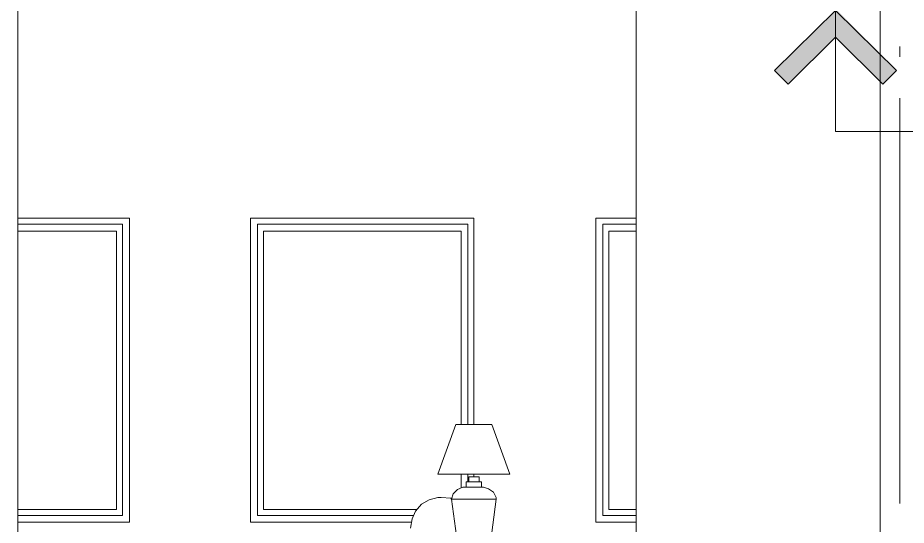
# Model space of a CAD drawing. Header units: millimetres. Extents: x -6983 to 114033, y -5968 to 36007.
# Drawn here: x 77130 to 81509, y 2989 to 5491 of the extents above; entities that cross this region are included whole.
import ezdxf

# ---------------------------------------------------------------- set-up
doc = ezdxf.new("R2010")
doc.units = ezdxf.units.MM
doc.layers.add('PDF _Геометрия', color=7, linetype='Continuous')
doc.layers.add('PDF _Сплошная заливка', color=7, linetype='Continuous', true_color=0xffffff)

msp = doc.modelspace()

# ---------------------------------------------------------------- hatches: boundary and pattern name
at = {"layer": 'PDF _Сплошная заливка', "transparency": 33554559}
msp.add_hatch(color=7, dxfattribs=at).paths.add_polyline_path([(81460.7, 5234.7), (81168.6, 5526.8), (81155.9, 5526.8), (81151.7, 5522.6), (80868.1, 5239), (80859.6, 5234.7), (80923.1, 5171.2), (80931.6, 5167), (80931.6, 5171.2), (81155.9, 5395.6), (81164.4, 5395.6), (81388.8, 5171.2), (81397.2, 5167), (81397.2, 5171.2)])

# ---------------------------------------------------------------- linework, layer by layer
at = {"layer": 'PDF _Геометрия', "lineweight": 9}
for points in [[(77130.1, 5526.8), (77130.1, 2559.3)], [(80766.5, 5526.8), (80982.4, 5526.8), (81160.2, 5526.8), (81460.7, 5230.5), (81393, 5162.8), (81160.2, 5395.6), (80927.3, 5162.8), (80859.6, 5230.5), (81160.2, 5526.8), (81160.2, 4929.9), (82658.8, 4929.9)], [(77130.1, 3003.8), (77680.4, 3003.8), (77680.4, 4502.4), (77130.1, 4502.4)], [(77130.1, 4472.7), (77646.5, 4472.7), (77646.5, 3037.6), (77130.1, 3037.6)], [(79377.9, 3486.4), (79377.9, 4502.4), (78277.3, 4502.4), (78277.3, 3003.8), (79068.9, 3003.8)], [(79081.6, 3037.6), (78311.2, 3037.6), (78311.2, 4472.7), (79348.3, 4472.7), (79348.3, 3486.4)], [(80178, 4502.4), (79979.1, 4502.4), (79979.1, 3003.8), (80178, 3003.8)], [(80178, 3037.6), (80012.9, 3037.6), (80012.9, 4472.7), (80178, 4472.7)], [(79348.3, 3240.8), (79348.3, 3207)], [(79377.9, 3228.1), (79377.9, 3240.8)]]:
    msp.add_lwpolyline(points, dxfattribs=at)
at = {"layer": 'PDF _Геометрия', "lineweight": 18}
for points in [[(80178, 5526.8), (80178, 2559.3)], [(81380.3, 2102.1), (81380.3, 5526.8)], [(77130.1, 4502.4), (77680.4, 4502.4), (77680.4, 3003.8), (77130.1, 3003.8)], [(79068.9, 3003.8), (78277.3, 3003.8), (78277.3, 4502.4), (79377.9, 4502.4), (79377.9, 3486.4)], [(80178, 3003.8), (79979.1, 3003.8), (79979.1, 4502.4), (80178, 4502.4)], [(79377.9, 3240.8), (79377.9, 3228.1)]]:
    msp.add_lwpolyline(points, dxfattribs=at)
at = {"layer": 'PDF _Геометрия', "lineweight": 20}
for points in [[(81477.7, 5298.2), (81477.7, 5349)], [(81477.7, 3096.9), (81477.7, 5095)]]:
    msp.add_lwpolyline(points, dxfattribs=at)
at = {"layer": 'PDF _Геометрия', "lineweight": 9}
for points in [[(77130.1, 3067.3), (77616.9, 3067.3), (77616.9, 4438.9), (77130.1, 4438.9), (77616.9, 4438.9), (77616.9, 3067.3)], [(78340.8, 4438.9), (79314.4, 4438.9), (79314.4, 3486.4), (79314.4, 4438.9), (78340.8, 4438.9), (78340.8, 3067.3), (79098.5, 3067.3), (78340.8, 3067.3)], [(80042.6, 4438.9), (80178, 4438.9), (80042.6, 4438.9), (80042.6, 3067.3), (80178, 3067.3), (80042.6, 3067.3)], [(79314.4, 3173.1), (79314.4, 3240.8)]]:
    msp.add_lwpolyline(points, close=True, dxfattribs=at)
at = {"layer": 'PDF _Геометрия', "color": 253, "lineweight": 9, "true_color": 0xababab}
for points in [[(79200.1, 3240.8), (79204.4, 3240.8), (79225.5, 3240.8), (79250.9, 3240.8), (79289, 3240.8), (79331.4, 3240.8), (79377.9, 3240.8), (79424.5, 3240.8), (79466.8, 3240.8), (79504.9, 3240.8), (79534.6, 3240.8), (79551.5, 3240.8), (79555.7, 3240.8), (79466.8, 3486.4), (79458.4, 3486.4), (79466.8, 3486.4)], [(79555.7, 3240.8), (79551.5, 3240.8), (79534.6, 3240.8), (79504.9, 3240.8), (79466.8, 3240.8), (79424.5, 3240.8), (79377.9, 3240.8), (79331.4, 3240.8), (79289, 3240.8), (79250.9, 3240.8), (79225.5, 3240.8), (79204.4, 3240.8), (79200.1, 3240.8), (79289, 3486.4), (79301.7, 3486.4), (79289, 3486.4)], [(79289, 3486.4), (79289, 3486.4)], [(79289, 3486.4), (79289, 3486.4)], [(79466.8, 3486.4), (79466.8, 3486.4)], [(79466.8, 3486.4), (79466.8, 3486.4)], [(79344.1, 3177.3), (79361, 3177.3), (79377.9, 3177.3), (79399.1, 3177.3), (79411.8, 3177.3), (79416, 3177.3), (79399.1, 3177.3), (79377.9, 3177.3), (79356.8, 3177.3), (79339.8, 3177.3), (79339.8, 3202.7), (79344.1, 3202.7), (79361, 3202.7), (79377.9, 3202.7), (79365.2, 3202.7), (79356.8, 3202.7), (79344.1, 3202.7)], [(79344.1, 3202.7), (79344.1, 3202.7)], [(79416, 3202.7), (79411.8, 3202.7), (79399.1, 3202.7), (79377.9, 3202.7), (79394.9, 3202.7), (79403.3, 3202.7), (79403.3, 3228.1), (79394.9, 3228.1), (79377.9, 3228.1), (79365.2, 3228.1), (79356.8, 3228.1), (79352.5, 3228.1)], [(79403.3, 3228.1), (79394.9, 3228.1), (79377.9, 3228.1), (79369.5, 3228.1), (79365.2, 3228.1), (79369.5, 3228.1), (79377.9, 3228.1), (79386.4, 3228.1), (79390.6, 3228.1), (79386.4, 3228.1), (79377.9, 3228.1), (79365.2, 3228.1), (79356.8, 3228.1), (79352.5, 3228.1), (79352.5, 3202.7)], [(79403.3, 3228.1), (79403.3, 3228.1)], [(79403.3, 3228.1), (79403.3, 3228.1)], [(79407.6, 3177.3), (79416, 3177.3), (79416, 3202.7), (79411.8, 3202.7), (79403.3, 3202.7)], [(79488, 3118.1), (79483.8, 3118.1), (79466.8, 3118.1), (79445.7, 3118.1), (79411.8, 3118.1), (79377.9, 3118.1), (79344.1, 3118.1), (79314.4, 3118.1), (79289, 3118.1), (79272.1, 3118.1), (79267.9, 3118.1), (79276.3, 3143.5), (79297.5, 3164.6), (79322.9, 3177.3), (79335.6, 3177.3), (79339.8, 3177.3), (79335.6, 3177.3)], [(79339.8, 3177.3), (79352.5, 3177.3)], [(79344.1, 3177.3), (79344.1, 3177.3)], [(79454.1, 2864.1), (79488, 3118.1), (79488, 3126.5), (79475.3, 3151.9), (79449.9, 3168.9), (79424.5, 3177.3), (79416, 3177.3), (79424.5, 3177.3)], [(79064.7, 2974.1), (79073.1, 3020.7), (79090.1, 3058.8), (79119.7, 3092.7), (79157.8, 3113.8), (79200.1, 3126.5), (79217.1, 3126.5), (79263.6, 3122.3), (79267.9, 3118.1), (79301.7, 2864.1), (79306, 2864.1)]]:
    msp.add_lwpolyline(points, dxfattribs=at)
for points in [[(79377.9, 3486.4), (79348.3, 3486.4), (79327.1, 3486.4), (79310.2, 3486.4), (79301.7, 3486.4), (79310.2, 3486.4), (79327.1, 3486.4), (79348.3, 3486.4)], [(79377.9, 3486.4), (79348.3, 3486.4), (79322.9, 3486.4), (79301.7, 3486.4), (79322.9, 3486.4), (79348.3, 3486.4)], [(79377.9, 3486.4), (79407.6, 3486.4), (79433, 3486.4), (79449.9, 3486.4), (79454.1, 3486.4), (79449.9, 3486.4), (79433, 3486.4), (79407.6, 3486.4)], [(79377.9, 3486.4), (79407.6, 3486.4), (79437.2, 3486.4), (79458.4, 3486.4), (79437.2, 3486.4), (79407.6, 3486.4)], [(79377.9, 3240.8), (79335.6, 3240.8), (79297.5, 3240.8), (79263.6, 3240.8), (79238.2, 3240.8), (79221.3, 3240.8), (79212.8, 3240.8), (79221.3, 3240.8), (79238.2, 3240.8), (79263.6, 3240.8), (79297.5, 3240.8), (79335.6, 3240.8)], [(79377.9, 3240.8), (79420.3, 3240.8), (79462.6, 3240.8), (79496.5, 3240.8), (79521.9, 3240.8), (79538.8, 3240.8), (79543, 3240.8), (79538.8, 3240.8), (79521.9, 3240.8), (79496.5, 3240.8), (79462.6, 3240.8), (79420.3, 3240.8)]]:
    msp.add_lwpolyline(points, close=True, dxfattribs=at)

doc.saveas('drawing.dxf')
